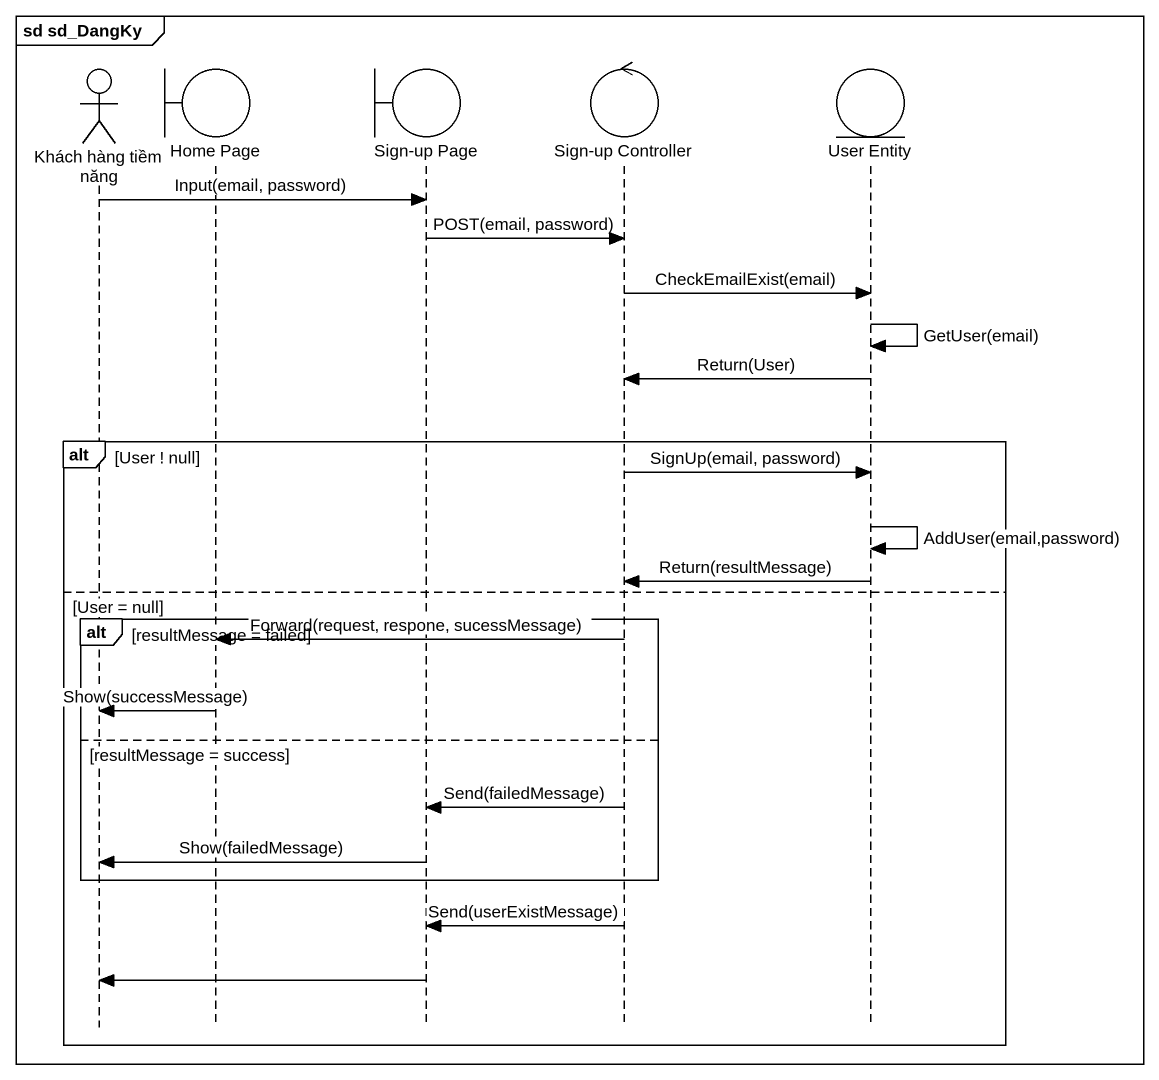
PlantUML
@startuml
mainframe sd sd_DangKy
hide footbox
actor "Khách hàng tiềm năng" as Khách_hàng_tiềm_năng
boundary "Home Page" as Home_Page
boundary "Sign-up Page" as Sign_up_Page
control "Sign-up Controller" as Sign_up_Controller
entity "User Entity" as User_Entity

Khách_hàng_tiềm_năng -> Sign_up_Page : Input(email, password)
Sign_up_Page -> Sign_up_Controller : POST(email, password)
Sign_up_Controller -> User_Entity : CheckEmailExist(email)
User_Entity -> User_Entity : GetUser(email)
User_Entity -> Sign_up_Controller : Return(User)
alt User ! null
  Sign_up_Controller -> User_Entity : SignUp(email, password)
  User_Entity -> User_Entity : AddUser(email,password)
  User_Entity -> Sign_up_Controller : Return(resultMessage)
else User = null
  alt resultMessage = failed
    Sign_up_Controller -> Home_Page : Forward(request, respone, sucessMessage)
    Home_Page -> Khách_hàng_tiềm_năng : Show(successMessage)
  else resultMessage = success
    Sign_up_Controller -> Sign_up_Page : Send(failedMessage)
    Sign_up_Page -> Khách_hàng_tiềm_năng : Show(failedMessage)
  end
  Sign_up_Controller -> Sign_up_Page : Send(userExistMessage)
  Sign_up_Page -> Khách_hàng_tiềm_năng
end
@enduml
